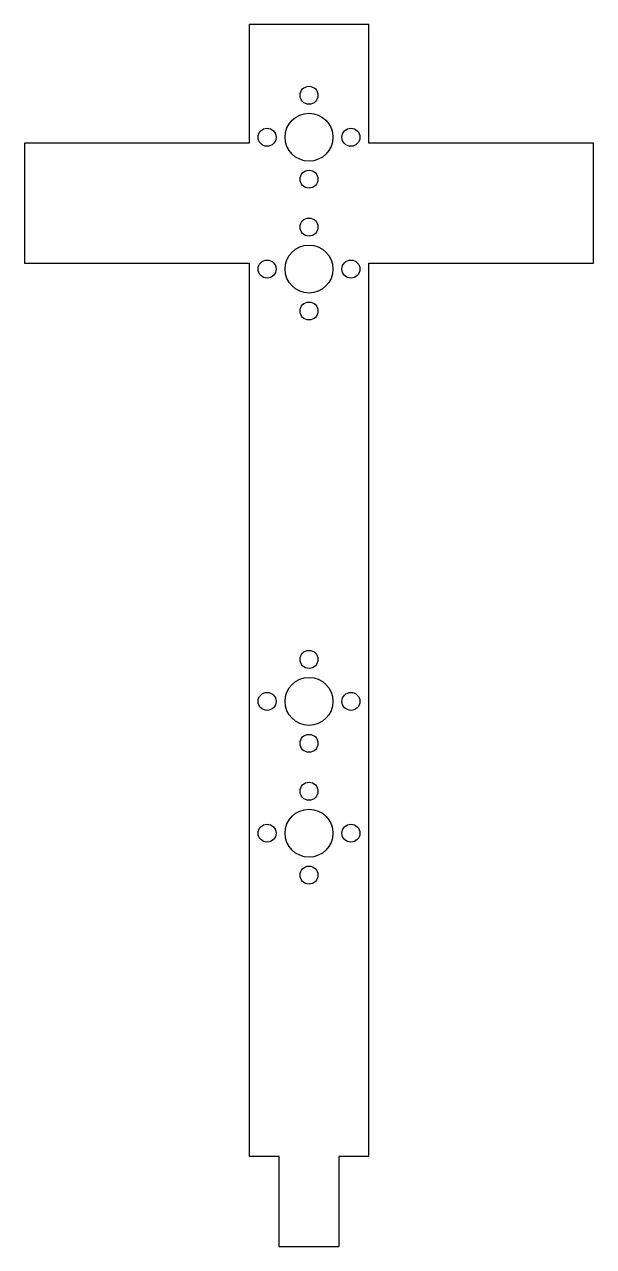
# Model space of a CAD drawing. Header units: millimetres. Extents: x -47 to 47, y -80 to 124.
import ezdxf

# ---------------------------------------------------------------- set-up
doc = ezdxf.new("R2010")
doc.units = ezdxf.units.MM

msp = doc.modelspace()

# ---------------------------------------------------------------- linework, layer by layer
at = {"color": 7, "linetype": 'Continuous', "lineweight": 25}
for p, q in [((-10, 123.99), (-10, 104.16)), ((10, 123.99), (-10, 123.99)), ((10, 104.16), (10, 123.99)), ((-47.49, 104.16), (-47.49, 84.16)), ((-10, 104.16), (-47.49, 104.16)), ((47.49, 104.16), (10, 104.16)), ((47.49, 84.16), (47.49, 104.16)), ((-47.49, 84.16), (-10, 84.16)), ((-10, 84.16), (-10, -64.99)), ((10, 84.16), (47.49, 84.16)), ((10, -64.99), (10, 84.16)), ((-5, -64.99), (-10, -64.99)), ((-5, -79.99), (-5, -64.99)), ((10, -64.99), (5, -64.99)), ((5, -64.99), (5, -79.99)), ((-5, -79.99), (5, -79.99))]:
    msp.add_line(p, q, dxfattribs=at)
for centre, radius in [((0, 112.16), 1.5), ((0, 105.16), 4), ((-7, 105.16), 1.5), ((7, 105.16), 1.5), ((0, 98.16), 1.5), ((0, 90.16), 1.5), ((0, 83.16), 4), ((-7, 83.16), 1.5), ((7, 83.16), 1.5), ((0, 76.16), 1.5), ((0, 18), 1.5), ((0, 11), 4), ((-7, 11), 1.5), ((7, 11), 1.5), ((0, 4), 1.5), ((0, -4), 1.5), ((0, -11), 4), ((-7, -11), 1.5), ((7, -11), 1.5), ((0, -18), 1.5)]:
    msp.add_circle(centre, radius, dxfattribs=at)

doc.saveas('drawing.dxf')
